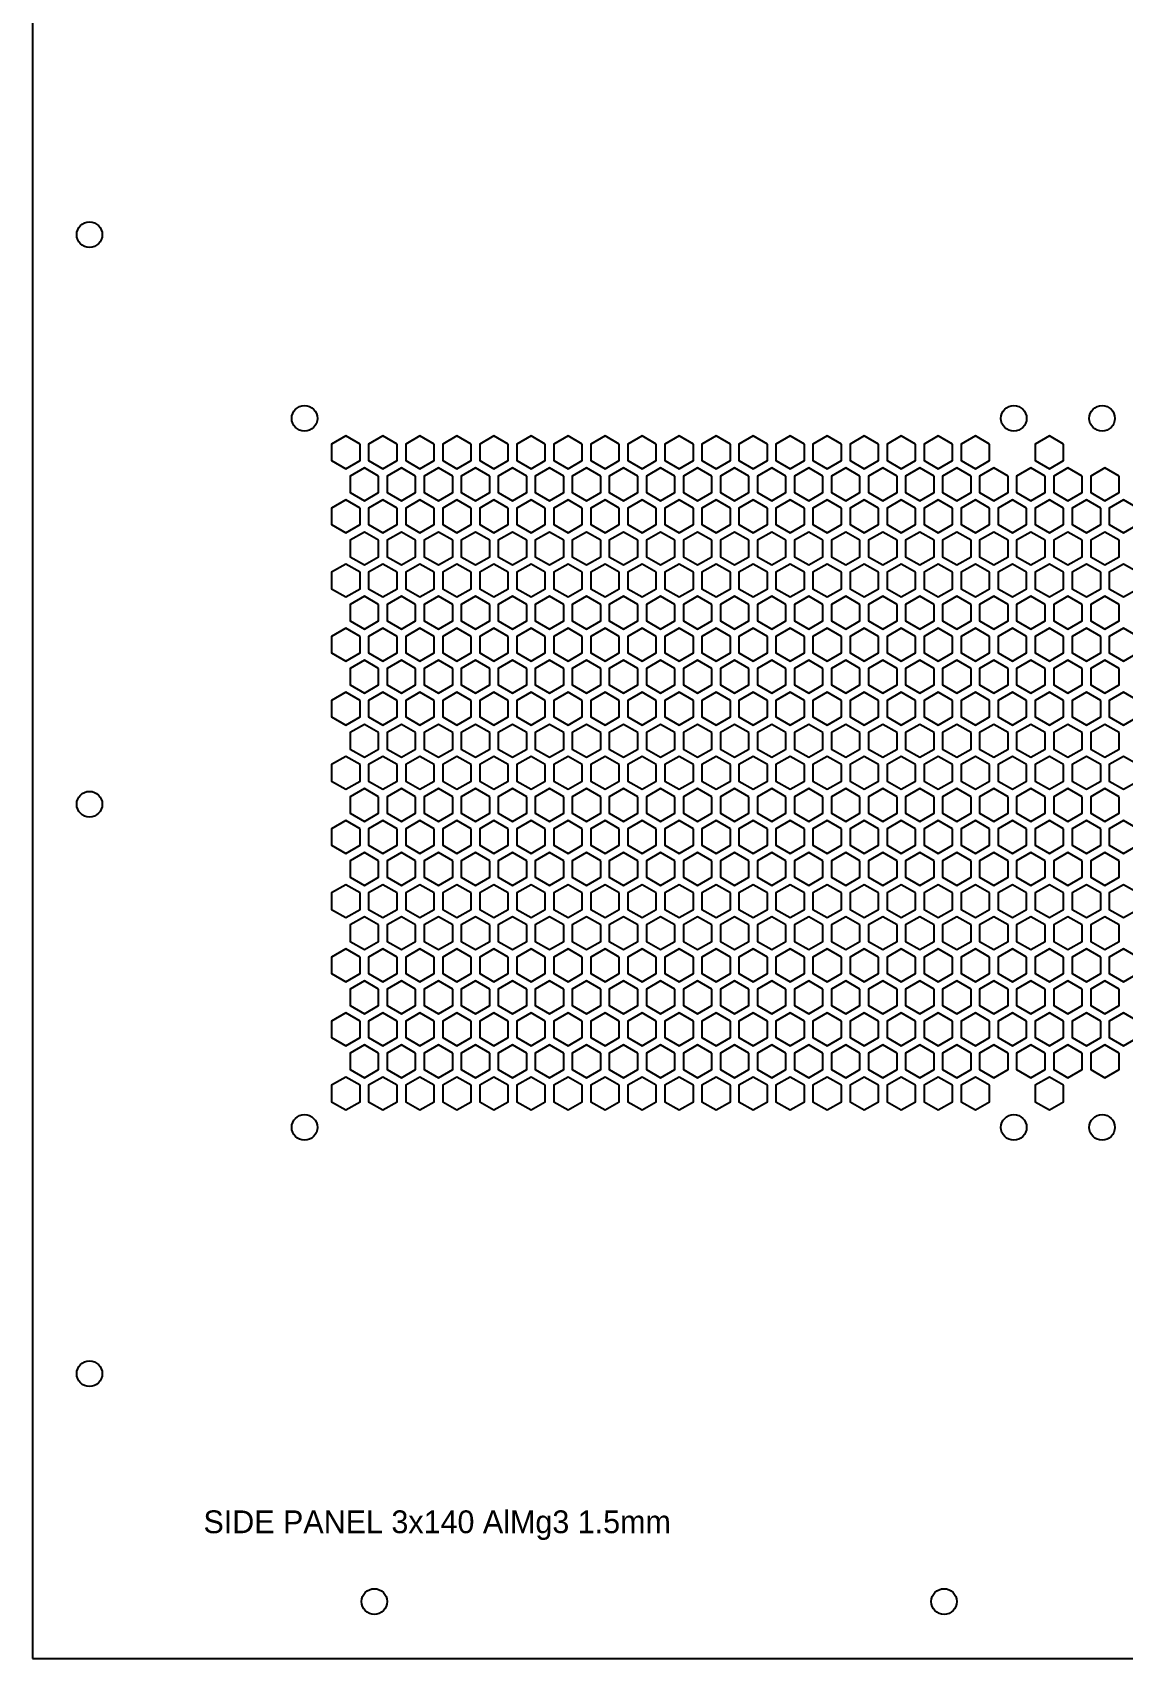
# Model space of a CAD drawing. Header units: millimetres. Extents: x 0 to 500, y 0 to 571.
# Drawn here: x 0 to 191.5, y 0 to 285.5 of the extents above; entities that cross this region are included whole.
import ezdxf

# ---------------------------------------------------------------- set-up
doc = ezdxf.new("R2010")
doc.units = ezdxf.units.MM
doc.layers.add('CUT', color=1, linetype='CONTINUOUS')
doc.layers.add('ENGRAVE', color=5, linetype='CONTINUOUS')

msp = doc.modelspace()

# ---------------------------------------------------------------- linework, layer by layer
at = {"layer": 'CUT'}
for p, q in [((0, 571), (0, 0)), ((0, 0), (500, 0))]:
    msp.add_line(p, q, dxfattribs=at)
for points in [[(57.5, 213.235), (55, 214.6784), (52.5, 213.235), (52.5, 210.3483), (55, 208.9049), (57.5, 210.3483)], [(64, 213.235), (61.5, 214.6784), (59, 213.235), (59, 210.3483), (61.5, 208.9049), (64, 210.3483)], [(70.5, 213.235), (68, 214.6784), (65.5, 213.235), (65.5, 210.3483), (68, 208.9049), (70.5, 210.3483)], [(77, 213.235), (74.5, 214.6784), (72, 213.235), (72, 210.3483), (74.5, 208.9049), (77, 210.3483)], [(83.5, 213.235), (81, 214.6784), (78.5, 213.235), (78.5, 210.3483), (81, 208.9049), (83.5, 210.3483)], [(90, 213.235), (87.5, 214.6784), (85, 213.235), (85, 210.3483), (87.5, 208.9049), (90, 210.3483)], [(96.5, 213.235), (94, 214.6784), (91.5, 213.235), (91.5, 210.3483), (94, 208.9049), (96.5, 210.3483)], [(103, 213.235), (100.5, 214.6784), (98, 213.235), (98, 210.3483), (100.5, 208.9049), (103, 210.3483)], [(109.5, 213.235), (107, 214.6784), (104.5, 213.235), (104.5, 210.3483), (107, 208.9049), (109.5, 210.3483)], [(116, 213.235), (113.5, 214.6784), (111, 213.235), (111, 210.3483), (113.5, 208.9049), (116, 210.3483)], [(122.5, 213.235), (120, 214.6784), (117.5, 213.235), (117.5, 210.3483), (120, 208.9049), (122.5, 210.3483)], [(129, 213.235), (126.5, 214.6784), (124, 213.235), (124, 210.3483), (126.5, 208.9049), (129, 210.3483)], [(135.5, 213.235), (133, 214.6784), (130.5, 213.235), (130.5, 210.3483), (133, 208.9049), (135.5, 210.3483)], [(142, 213.235), (139.5, 214.6784), (137, 213.235), (137, 210.3483), (139.5, 208.9049), (142, 210.3483)], [(148.5, 213.235), (146, 214.6784), (143.5, 213.235), (143.5, 210.3483), (146, 208.9049), (148.5, 210.3483)], [(155, 213.235), (152.5, 214.6784), (150, 213.235), (150, 210.3483), (152.5, 208.9049), (155, 210.3483)], [(161.5, 213.235), (159, 214.6784), (156.5, 213.235), (156.5, 210.3483), (159, 208.9049), (161.5, 210.3483)], [(168, 213.235), (165.5, 214.6784), (163, 213.235), (163, 210.3483), (165.5, 208.9049), (168, 210.3483)], [(181, 213.235), (178.5, 214.6784), (176, 213.235), (176, 210.3483), (178.5, 208.9049), (181, 210.3483)], [(60.75, 207.6059), (58.25, 209.0492), (55.75, 207.6059), (55.75, 204.7191), (58.25, 203.2757), (60.75, 204.7191)], [(67.25, 207.6059), (64.75, 209.0492), (62.25, 207.6059), (62.25, 204.7191), (64.75, 203.2757), (67.25, 204.7191)], [(73.75, 207.6059), (71.25, 209.0492), (68.75, 207.6059), (68.75, 204.7191), (71.25, 203.2757), (73.75, 204.7191)], [(80.25, 207.6059), (77.75, 209.0492), (75.25, 207.6059), (75.25, 204.7191), (77.75, 203.2757), (80.25, 204.7191)], [(86.75, 207.6059), (84.25, 209.0492), (81.75, 207.6059), (81.75, 204.7191), (84.25, 203.2757), (86.75, 204.7191)], [(93.25, 207.6059), (90.75, 209.0492), (88.25, 207.6059), (88.25, 204.7191), (90.75, 203.2757), (93.25, 204.7191)], [(99.75, 207.6059), (97.25, 209.0492), (94.75, 207.6059), (94.75, 204.7191), (97.25, 203.2757), (99.75, 204.7191)], [(106.25, 207.6059), (103.75, 209.0492), (101.25, 207.6059), (101.25, 204.7191), (103.75, 203.2757), (106.25, 204.7191)], [(112.75, 207.6059), (110.25, 209.0492), (107.75, 207.6059), (107.75, 204.7191), (110.25, 203.2757), (112.75, 204.7191)], [(119.25, 207.6059), (116.75, 209.0492), (114.25, 207.6059), (114.25, 204.7191), (116.75, 203.2757), (119.25, 204.7191)], [(125.75, 207.6059), (123.25, 209.0492), (120.75, 207.6059), (120.75, 204.7191), (123.25, 203.2757), (125.75, 204.7191)], [(132.25, 207.6059), (129.75, 209.0492), (127.25, 207.6059), (127.25, 204.7191), (129.75, 203.2757), (132.25, 204.7191)], [(138.75, 207.6059), (136.25, 209.0492), (133.75, 207.6059), (133.75, 204.7191), (136.25, 203.2757), (138.75, 204.7191)], [(145.25, 207.6059), (142.75, 209.0492), (140.25, 207.6059), (140.25, 204.7191), (142.75, 203.2757), (145.25, 204.7191)], [(151.75, 207.6059), (149.25, 209.0492), (146.75, 207.6059), (146.75, 204.7191), (149.25, 203.2757), (151.75, 204.7191)], [(158.25, 207.6059), (155.75, 209.0492), (153.25, 207.6059), (153.25, 204.7191), (155.75, 203.2757), (158.25, 204.7191)], [(164.75, 207.6059), (162.25, 209.0492), (159.75, 207.6059), (159.75, 204.7191), (162.25, 203.2757), (164.75, 204.7191)], [(171.25, 207.6059), (168.75, 209.0492), (166.25, 207.6059), (166.25, 204.7191), (168.75, 203.2757), (171.25, 204.7191)], [(177.75, 207.6059), (175.25, 209.0492), (172.75, 207.6059), (172.75, 204.7191), (175.25, 203.2757), (177.75, 204.7191)], [(184.25, 207.6059), (181.75, 209.0492), (179.25, 207.6059), (179.25, 204.7191), (181.75, 203.2757), (184.25, 204.7191)], [(190.75, 207.6059), (188.25, 209.0492), (185.75, 207.6059), (185.75, 204.7191), (188.25, 203.2757), (190.75, 204.7191)], [(57.5, 201.9767), (55, 203.4201), (52.5, 201.9767), (52.5, 199.0899), (55, 197.6466), (57.5, 199.0899)], [(64, 201.9767), (61.5, 203.4201), (59, 201.9767), (59, 199.0899), (61.5, 197.6466), (64, 199.0899)], [(70.5, 201.9767), (68, 203.4201), (65.5, 201.9767), (65.5, 199.0899), (68, 197.6466), (70.5, 199.0899)], [(77, 201.9767), (74.5, 203.4201), (72, 201.9767), (72, 199.0899), (74.5, 197.6466), (77, 199.0899)], [(83.5, 201.9767), (81, 203.4201), (78.5, 201.9767), (78.5, 199.0899), (81, 197.6466), (83.5, 199.0899)], [(90, 201.9767), (87.5, 203.4201), (85, 201.9767), (85, 199.0899), (87.5, 197.6466), (90, 199.0899)], [(96.5, 201.9767), (94, 203.4201), (91.5, 201.9767), (91.5, 199.0899), (94, 197.6466), (96.5, 199.0899)], [(103, 201.9767), (100.5, 203.4201), (98, 201.9767), (98, 199.0899), (100.5, 197.6466), (103, 199.0899)], [(109.5, 201.9767), (107, 203.4201), (104.5, 201.9767), (104.5, 199.0899), (107, 197.6466), (109.5, 199.0899)], [(116, 201.9767), (113.5, 203.4201), (111, 201.9767), (111, 199.0899), (113.5, 197.6466), (116, 199.0899)], [(122.5, 201.9767), (120, 203.4201), (117.5, 201.9767), (117.5, 199.0899), (120, 197.6466), (122.5, 199.0899)], [(129, 201.9767), (126.5, 203.4201), (124, 201.9767), (124, 199.0899), (126.5, 197.6466), (129, 199.0899)], [(135.5, 201.9767), (133, 203.4201), (130.5, 201.9767), (130.5, 199.0899), (133, 197.6466), (135.5, 199.0899)], [(142, 201.9767), (139.5, 203.4201), (137, 201.9767), (137, 199.0899), (139.5, 197.6466), (142, 199.0899)], [(148.5, 201.9767), (146, 203.4201), (143.5, 201.9767), (143.5, 199.0899), (146, 197.6466), (148.5, 199.0899)], [(155, 201.9767), (152.5, 203.4201), (150, 201.9767), (150, 199.0899), (152.5, 197.6466), (155, 199.0899)], [(161.5, 201.9767), (159, 203.4201), (156.5, 201.9767), (156.5, 199.0899), (159, 197.6466), (161.5, 199.0899)], [(168, 201.9767), (165.5, 203.4201), (163, 201.9767), (163, 199.0899), (165.5, 197.6466), (168, 199.0899)], [(174.5, 201.9767), (172, 203.4201), (169.5, 201.9767), (169.5, 199.0899), (172, 197.6466), (174.5, 199.0899)], [(181, 201.9767), (178.5, 203.4201), (176, 201.9767), (176, 199.0899), (178.5, 197.6466), (181, 199.0899)], [(187.5, 201.9767), (185, 203.4201), (182.5, 201.9767), (182.5, 199.0899), (185, 197.6466), (187.5, 199.0899)], [(194, 201.9767), (191.5, 203.4201), (189, 201.9767), (189, 199.0899), (191.5, 197.6466), (194, 199.0899)], [(60.75, 196.3475), (58.25, 197.7909), (55.75, 196.3475), (55.75, 193.4608), (58.25, 192.0174), (60.75, 193.4608)], [(67.25, 196.3475), (64.75, 197.7909), (62.25, 196.3475), (62.25, 193.4608), (64.75, 192.0174), (67.25, 193.4608)], [(73.75, 196.3475), (71.25, 197.7909), (68.75, 196.3475), (68.75, 193.4608), (71.25, 192.0174), (73.75, 193.4608)], [(80.25, 196.3475), (77.75, 197.7909), (75.25, 196.3475), (75.25, 193.4608), (77.75, 192.0174), (80.25, 193.4608)], [(86.75, 196.3475), (84.25, 197.7909), (81.75, 196.3475), (81.75, 193.4608), (84.25, 192.0174), (86.75, 193.4608)], [(93.25, 196.3475), (90.75, 197.7909), (88.25, 196.3475), (88.25, 193.4608), (90.75, 192.0174), (93.25, 193.4608)], [(99.75, 196.3475), (97.25, 197.7909), (94.75, 196.3475), (94.75, 193.4608), (97.25, 192.0174), (99.75, 193.4608)], [(106.25, 196.3475), (103.75, 197.7909), (101.25, 196.3475), (101.25, 193.4608), (103.75, 192.0174), (106.25, 193.4608)], [(112.75, 196.3475), (110.25, 197.7909), (107.75, 196.3475), (107.75, 193.4608), (110.25, 192.0174), (112.75, 193.4608)], [(119.25, 196.3475), (116.75, 197.7909), (114.25, 196.3475), (114.25, 193.4608), (116.75, 192.0174), (119.25, 193.4608)], [(125.75, 196.3475), (123.25, 197.7909), (120.75, 196.3475), (120.75, 193.4608), (123.25, 192.0174), (125.75, 193.4608)], [(132.25, 196.3475), (129.75, 197.7909), (127.25, 196.3475), (127.25, 193.4608), (129.75, 192.0174), (132.25, 193.4608)], [(138.75, 196.3475), (136.25, 197.7909), (133.75, 196.3475), (133.75, 193.4608), (136.25, 192.0174), (138.75, 193.4608)], [(145.25, 196.3475), (142.75, 197.7909), (140.25, 196.3475), (140.25, 193.4608), (142.75, 192.0174), (145.25, 193.4608)], [(151.75, 196.3475), (149.25, 197.7909), (146.75, 196.3475), (146.75, 193.4608), (149.25, 192.0174), (151.75, 193.4608)], [(158.25, 196.3475), (155.75, 197.7909), (153.25, 196.3475), (153.25, 193.4608), (155.75, 192.0174), (158.25, 193.4608)], [(164.75, 196.3475), (162.25, 197.7909), (159.75, 196.3475), (159.75, 193.4608), (162.25, 192.0174), (164.75, 193.4608)], [(171.25, 196.3475), (168.75, 197.7909), (166.25, 196.3475), (166.25, 193.4608), (168.75, 192.0174), (171.25, 193.4608)], [(177.75, 196.3475), (175.25, 197.7909), (172.75, 196.3475), (172.75, 193.4608), (175.25, 192.0174), (177.75, 193.4608)], [(184.25, 196.3475), (181.75, 197.7909), (179.25, 196.3475), (179.25, 193.4608), (181.75, 192.0174), (184.25, 193.4608)], [(190.75, 196.3475), (188.25, 197.7909), (185.75, 196.3475), (185.75, 193.4608), (188.25, 192.0174), (190.75, 193.4608)], [(57.5, 190.7184), (55, 192.1617), (52.5, 190.7184), (52.5, 187.8316), (55, 186.3882), (57.5, 187.8316)], [(64, 190.7184), (61.5, 192.1617), (59, 190.7184), (59, 187.8316), (61.5, 186.3882), (64, 187.8316)], [(70.5, 190.7184), (68, 192.1617), (65.5, 190.7184), (65.5, 187.8316), (68, 186.3882), (70.5, 187.8316)], [(77, 190.7184), (74.5, 192.1617), (72, 190.7184), (72, 187.8316), (74.5, 186.3882), (77, 187.8316)], [(83.5, 190.7184), (81, 192.1617), (78.5, 190.7184), (78.5, 187.8316), (81, 186.3882), (83.5, 187.8316)], [(90, 190.7184), (87.5, 192.1617), (85, 190.7184), (85, 187.8316), (87.5, 186.3882), (90, 187.8316)], [(96.5, 190.7184), (94, 192.1617), (91.5, 190.7184), (91.5, 187.8316), (94, 186.3882), (96.5, 187.8316)], [(103, 190.7184), (100.5, 192.1617), (98, 190.7184), (98, 187.8316), (100.5, 186.3882), (103, 187.8316)], [(109.5, 190.7184), (107, 192.1617), (104.5, 190.7184), (104.5, 187.8316), (107, 186.3882), (109.5, 187.8316)], [(116, 190.7184), (113.5, 192.1617), (111, 190.7184), (111, 187.8316), (113.5, 186.3882), (116, 187.8316)], [(122.5, 190.7184), (120, 192.1617), (117.5, 190.7184), (117.5, 187.8316), (120, 186.3882), (122.5, 187.8316)], [(129, 190.7184), (126.5, 192.1617), (124, 190.7184), (124, 187.8316), (126.5, 186.3882), (129, 187.8316)], [(135.5, 190.7184), (133, 192.1617), (130.5, 190.7184), (130.5, 187.8316), (133, 186.3882), (135.5, 187.8316)], [(142, 190.7184), (139.5, 192.1617), (137, 190.7184), (137, 187.8316), (139.5, 186.3882), (142, 187.8316)], [(148.5, 190.7184), (146, 192.1617), (143.5, 190.7184), (143.5, 187.8316), (146, 186.3882), (148.5, 187.8316)], [(155, 190.7184), (152.5, 192.1617), (150, 190.7184), (150, 187.8316), (152.5, 186.3882), (155, 187.8316)], [(161.5, 190.7184), (159, 192.1617), (156.5, 190.7184), (156.5, 187.8316), (159, 186.3882), (161.5, 187.8316)], [(168, 190.7184), (165.5, 192.1617), (163, 190.7184), (163, 187.8316), (165.5, 186.3882), (168, 187.8316)], [(174.5, 190.7184), (172, 192.1617), (169.5, 190.7184), (169.5, 187.8316), (172, 186.3882), (174.5, 187.8316)], [(181, 190.7184), (178.5, 192.1617), (176, 190.7184), (176, 187.8316), (178.5, 186.3882), (181, 187.8316)], [(187.5, 190.7184), (185, 192.1617), (182.5, 190.7184), (182.5, 187.8316), (185, 186.3882), (187.5, 187.8316)], [(194, 190.7184), (191.5, 192.1617), (189, 190.7184), (189, 187.8316), (191.5, 186.3882), (194, 187.8316)], [(60.75, 185.0892), (58.25, 186.5326), (55.75, 185.0892), (55.75, 182.2024), (58.25, 180.7591), (60.75, 182.2024)], [(67.25, 185.0892), (64.75, 186.5326), (62.25, 185.0892), (62.25, 182.2024), (64.75, 180.7591), (67.25, 182.2024)], [(73.75, 185.0892), (71.25, 186.5326), (68.75, 185.0892), (68.75, 182.2024), (71.25, 180.7591), (73.75, 182.2024)], [(80.25, 185.0892), (77.75, 186.5326), (75.25, 185.0892), (75.25, 182.2024), (77.75, 180.7591), (80.25, 182.2024)], [(86.75, 185.0892), (84.25, 186.5326), (81.75, 185.0892), (81.75, 182.2024), (84.25, 180.7591), (86.75, 182.2024)], [(93.25, 185.0892), (90.75, 186.5326), (88.25, 185.0892), (88.25, 182.2024), (90.75, 180.7591), (93.25, 182.2024)], [(99.75, 185.0892), (97.25, 186.5326), (94.75, 185.0892), (94.75, 182.2024), (97.25, 180.7591), (99.75, 182.2024)], [(106.25, 185.0892), (103.75, 186.5326), (101.25, 185.0892), (101.25, 182.2024), (103.75, 180.7591), (106.25, 182.2024)], [(112.75, 185.0892), (110.25, 186.5326), (107.75, 185.0892), (107.75, 182.2024), (110.25, 180.7591), (112.75, 182.2024)], [(119.25, 185.0892), (116.75, 186.5326), (114.25, 185.0892), (114.25, 182.2024), (116.75, 180.7591), (119.25, 182.2024)], [(125.75, 185.0892), (123.25, 186.5326), (120.75, 185.0892), (120.75, 182.2024), (123.25, 180.7591), (125.75, 182.2024)], [(132.25, 185.0892), (129.75, 186.5326), (127.25, 185.0892), (127.25, 182.2024), (129.75, 180.7591), (132.25, 182.2024)], [(138.75, 185.0892), (136.25, 186.5326), (133.75, 185.0892), (133.75, 182.2024), (136.25, 180.7591), (138.75, 182.2024)], [(145.25, 185.0892), (142.75, 186.5326), (140.25, 185.0892), (140.25, 182.2024), (142.75, 180.7591), (145.25, 182.2024)], [(151.75, 185.0892), (149.25, 186.5326), (146.75, 185.0892), (146.75, 182.2024), (149.25, 180.7591), (151.75, 182.2024)], [(158.25, 185.0892), (155.75, 186.5326), (153.25, 185.0892), (153.25, 182.2024), (155.75, 180.7591), (158.25, 182.2024)], [(164.75, 185.0892), (162.25, 186.5326), (159.75, 185.0892), (159.75, 182.2024), (162.25, 180.7591), (164.75, 182.2024)], [(171.25, 185.0892), (168.75, 186.5326), (166.25, 185.0892), (166.25, 182.2024), (168.75, 180.7591), (171.25, 182.2024)], [(177.75, 185.0892), (175.25, 186.5326), (172.75, 185.0892), (172.75, 182.2024), (175.25, 180.7591), (177.75, 182.2024)], [(184.25, 185.0892), (181.75, 186.5326), (179.25, 185.0892), (179.25, 182.2024), (181.75, 180.7591), (184.25, 182.2024)], [(190.75, 185.0892), (188.25, 186.5326), (185.75, 185.0892), (185.75, 182.2024), (188.25, 180.7591), (190.75, 182.2024)], [(57.5, 179.46), (55, 180.9034), (52.5, 179.46), (52.5, 176.5733), (55, 175.1299), (57.5, 176.5733)], [(64, 179.46), (61.5, 180.9034), (59, 179.46), (59, 176.5733), (61.5, 175.1299), (64, 176.5733)], [(70.5, 179.46), (68, 180.9034), (65.5, 179.46), (65.5, 176.5733), (68, 175.1299), (70.5, 176.5733)], [(77, 179.46), (74.5, 180.9034), (72, 179.46), (72, 176.5733), (74.5, 175.1299), (77, 176.5733)], [(83.5, 179.46), (81, 180.9034), (78.5, 179.46), (78.5, 176.5733), (81, 175.1299), (83.5, 176.5733)], [(90, 179.46), (87.5, 180.9034), (85, 179.46), (85, 176.5733), (87.5, 175.1299), (90, 176.5733)], [(96.5, 179.46), (94, 180.9034), (91.5, 179.46), (91.5, 176.5733), (94, 175.1299), (96.5, 176.5733)], [(103, 179.46), (100.5, 180.9034), (98, 179.46), (98, 176.5733), (100.5, 175.1299), (103, 176.5733)], [(109.5, 179.46), (107, 180.9034), (104.5, 179.46), (104.5, 176.5733), (107, 175.1299), (109.5, 176.5733)], [(116, 179.46), (113.5, 180.9034), (111, 179.46), (111, 176.5733), (113.5, 175.1299), (116, 176.5733)], [(122.5, 179.46), (120, 180.9034), (117.5, 179.46), (117.5, 176.5733), (120, 175.1299), (122.5, 176.5733)], [(129, 179.46), (126.5, 180.9034), (124, 179.46), (124, 176.5733), (126.5, 175.1299), (129, 176.5733)], [(135.5, 179.46), (133, 180.9034), (130.5, 179.46), (130.5, 176.5733), (133, 175.1299), (135.5, 176.5733)], [(142, 179.46), (139.5, 180.9034), (137, 179.46), (137, 176.5733), (139.5, 175.1299), (142, 176.5733)], [(148.5, 179.46), (146, 180.9034), (143.5, 179.46), (143.5, 176.5733), (146, 175.1299), (148.5, 176.5733)], [(155, 179.46), (152.5, 180.9034), (150, 179.46), (150, 176.5733), (152.5, 175.1299), (155, 176.5733)], [(161.5, 179.46), (159, 180.9034), (156.5, 179.46), (156.5, 176.5733), (159, 175.1299), (161.5, 176.5733)], [(168, 179.46), (165.5, 180.9034), (163, 179.46), (163, 176.5733), (165.5, 175.1299), (168, 176.5733)], [(174.5, 179.46), (172, 180.9034), (169.5, 179.46), (169.5, 176.5733), (172, 175.1299), (174.5, 176.5733)], [(181, 179.46), (178.5, 180.9034), (176, 179.46), (176, 176.5733), (178.5, 175.1299), (181, 176.5733)], [(187.5, 179.46), (185, 180.9034), (182.5, 179.46), (182.5, 176.5733), (185, 175.1299), (187.5, 176.5733)], [(194, 179.46), (191.5, 180.9034), (189, 179.46), (189, 176.5733), (191.5, 175.1299), (194, 176.5733)], [(60.75, 173.8309), (58.25, 175.2742), (55.75, 173.8309), (55.75, 170.9441), (58.25, 169.5007), (60.75, 170.9441)], [(67.25, 173.8309), (64.75, 175.2742), (62.25, 173.8309), (62.25, 170.9441), (64.75, 169.5007), (67.25, 170.9441)], [(73.75, 173.8309), (71.25, 175.2742), (68.75, 173.8309), (68.75, 170.9441), (71.25, 169.5007), (73.75, 170.9441)], [(80.25, 173.8309), (77.75, 175.2742), (75.25, 173.8309), (75.25, 170.9441), (77.75, 169.5007), (80.25, 170.9441)], [(86.75, 173.8309), (84.25, 175.2742), (81.75, 173.8309), (81.75, 170.9441), (84.25, 169.5007), (86.75, 170.9441)], [(93.25, 173.8309), (90.75, 175.2742), (88.25, 173.8309), (88.25, 170.9441), (90.75, 169.5007), (93.25, 170.9441)], [(99.75, 173.8309), (97.25, 175.2742), (94.75, 173.8309), (94.75, 170.9441), (97.25, 169.5007), (99.75, 170.9441)], [(106.25, 173.8309), (103.75, 175.2742), (101.25, 173.8309), (101.25, 170.9441), (103.75, 169.5007), (106.25, 170.9441)], [(112.75, 173.8309), (110.25, 175.2742), (107.75, 173.8309), (107.75, 170.9441), (110.25, 169.5007), (112.75, 170.9441)], [(119.25, 173.8309), (116.75, 175.2742), (114.25, 173.8309), (114.25, 170.9441), (116.75, 169.5007), (119.25, 170.9441)], [(125.75, 173.8309), (123.25, 175.2742), (120.75, 173.8309), (120.75, 170.9441), (123.25, 169.5007), (125.75, 170.9441)], [(132.25, 173.8309), (129.75, 175.2742), (127.25, 173.8309), (127.25, 170.9441), (129.75, 169.5007), (132.25, 170.9441)], [(138.75, 173.8309), (136.25, 175.2742), (133.75, 173.8309), (133.75, 170.9441), (136.25, 169.5007), (138.75, 170.9441)], [(145.25, 173.8309), (142.75, 175.2742), (140.25, 173.8309), (140.25, 170.9441), (142.75, 169.5007), (145.25, 170.9441)], [(151.75, 173.8309), (149.25, 175.2742), (146.75, 173.8309), (146.75, 170.9441), (149.25, 169.5007), (151.75, 170.9441)], [(158.25, 173.8309), (155.75, 175.2742), (153.25, 173.8309), (153.25, 170.9441), (155.75, 169.5007), (158.25, 170.9441)], [(164.75, 173.8309), (162.25, 175.2742), (159.75, 173.8309), (159.75, 170.9441), (162.25, 169.5007), (164.75, 170.9441)], [(171.25, 173.8309), (168.75, 175.2742), (166.25, 173.8309), (166.25, 170.9441), (168.75, 169.5007), (171.25, 170.9441)], [(177.75, 173.8309), (175.25, 175.2742), (172.75, 173.8309), (172.75, 170.9441), (175.25, 169.5007), (177.75, 170.9441)], [(184.25, 173.8309), (181.75, 175.2742), (179.25, 173.8309), (179.25, 170.9441), (181.75, 169.5007), (184.25, 170.9441)], [(190.75, 173.8309), (188.25, 175.2742), (185.75, 173.8309), (185.75, 170.9441), (188.25, 169.5007), (190.75, 170.9441)], [(57.5, 168.2017), (55, 169.6451), (52.5, 168.2017), (52.5, 165.315), (55, 163.8716), (57.5, 165.315)], [(64, 168.2017), (61.5, 169.6451), (59, 168.2017), (59, 165.315), (61.5, 163.8716), (64, 165.315)], [(70.5, 168.2017), (68, 169.6451), (65.5, 168.2017), (65.5, 165.315), (68, 163.8716), (70.5, 165.315)], [(77, 168.2017), (74.5, 169.6451), (72, 168.2017), (72, 165.315), (74.5, 163.8716), (77, 165.315)], [(83.5, 168.2017), (81, 169.6451), (78.5, 168.2017), (78.5, 165.315), (81, 163.8716), (83.5, 165.315)], [(90, 168.2017), (87.5, 169.6451), (85, 168.2017), (85, 165.315), (87.5, 163.8716), (90, 165.315)], [(96.5, 168.2017), (94, 169.6451), (91.5, 168.2017), (91.5, 165.315), (94, 163.8716), (96.5, 165.315)], [(103, 168.2017), (100.5, 169.6451), (98, 168.2017), (98, 165.315), (100.5, 163.8716), (103, 165.315)], [(109.5, 168.2017), (107, 169.6451), (104.5, 168.2017), (104.5, 165.315), (107, 163.8716), (109.5, 165.315)], [(116, 168.2017), (113.5, 169.6451), (111, 168.2017), (111, 165.315), (113.5, 163.8716), (116, 165.315)], [(122.5, 168.2017), (120, 169.6451), (117.5, 168.2017), (117.5, 165.315), (120, 163.8716), (122.5, 165.315)], [(129, 168.2017), (126.5, 169.6451), (124, 168.2017), (124, 165.315), (126.5, 163.8716), (129, 165.315)], [(135.5, 168.2017), (133, 169.6451), (130.5, 168.2017), (130.5, 165.315), (133, 163.8716), (135.5, 165.315)], [(142, 168.2017), (139.5, 169.6451), (137, 168.2017), (137, 165.315), (139.5, 163.8716), (142, 165.315)], [(148.5, 168.2017), (146, 169.6451), (143.5, 168.2017), (143.5, 165.315), (146, 163.8716), (148.5, 165.315)], [(155, 168.2017), (152.5, 169.6451), (150, 168.2017), (150, 165.315), (152.5, 163.8716), (155, 165.315)], [(161.5, 168.2017), (159, 169.6451), (156.5, 168.2017), (156.5, 165.315), (159, 163.8716), (161.5, 165.315)], [(168, 168.2017), (165.5, 169.6451), (163, 168.2017), (163, 165.315), (165.5, 163.8716), (168, 165.315)], [(174.5, 168.2017), (172, 169.6451), (169.5, 168.2017), (169.5, 165.315), (172, 163.8716), (174.5, 165.315)], [(181, 168.2017), (178.5, 169.6451), (176, 168.2017), (176, 165.315), (178.5, 163.8716), (181, 165.315)], [(187.5, 168.2017), (185, 169.6451), (182.5, 168.2017), (182.5, 165.315), (185, 163.8716), (187.5, 165.315)], [(194, 168.2017), (191.5, 169.6451), (189, 168.2017), (189, 165.315), (191.5, 163.8716), (194, 165.315)], [(60.75, 162.5725), (58.25, 164.0159), (55.75, 162.5725), (55.75, 159.6858), (58.25, 158.2424), (60.75, 159.6858)], [(67.25, 162.5725), (64.75, 164.0159), (62.25, 162.5725), (62.25, 159.6858), (64.75, 158.2424), (67.25, 159.6858)], [(73.75, 162.5725), (71.25, 164.0159), (68.75, 162.5725), (68.75, 159.6858), (71.25, 158.2424), (73.75, 159.6858)], [(80.25, 162.5725), (77.75, 164.0159), (75.25, 162.5725), (75.25, 159.6858), (77.75, 158.2424), (80.25, 159.6858)], [(86.75, 162.5725), (84.25, 164.0159), (81.75, 162.5725), (81.75, 159.6858), (84.25, 158.2424), (86.75, 159.6858)], [(93.25, 162.5725), (90.75, 164.0159), (88.25, 162.5725), (88.25, 159.6858), (90.75, 158.2424), (93.25, 159.6858)], [(99.75, 162.5725), (97.25, 164.0159), (94.75, 162.5725), (94.75, 159.6858), (97.25, 158.2424), (99.75, 159.6858)], [(106.25, 162.5725), (103.75, 164.0159), (101.25, 162.5725), (101.25, 159.6858), (103.75, 158.2424), (106.25, 159.6858)], [(112.75, 162.5725), (110.25, 164.0159), (107.75, 162.5725), (107.75, 159.6858), (110.25, 158.2424), (112.75, 159.6858)], [(119.25, 162.5725), (116.75, 164.0159), (114.25, 162.5725), (114.25, 159.6858), (116.75, 158.2424), (119.25, 159.6858)], [(125.75, 162.5725), (123.25, 164.0159), (120.75, 162.5725), (120.75, 159.6858), (123.25, 158.2424), (125.75, 159.6858)], [(132.25, 162.5725), (129.75, 164.0159), (127.25, 162.5725), (127.25, 159.6858), (129.75, 158.2424), (132.25, 159.6858)], [(138.75, 162.5725), (136.25, 164.0159), (133.75, 162.5725), (133.75, 159.6858), (136.25, 158.2424), (138.75, 159.6858)], [(145.25, 162.5725), (142.75, 164.0159), (140.25, 162.5725), (140.25, 159.6858), (142.75, 158.2424), (145.25, 159.6858)], [(151.75, 162.5725), (149.25, 164.0159), (146.75, 162.5725), (146.75, 159.6858), (149.25, 158.2424), (151.75, 159.6858)], [(158.25, 162.5725), (155.75, 164.0159), (153.25, 162.5725), (153.25, 159.6858), (155.75, 158.2424), (158.25, 159.6858)], [(164.75, 162.5725), (162.25, 164.0159), (159.75, 162.5725), (159.75, 159.6858), (162.25, 158.2424), (164.75, 159.6858)], [(171.25, 162.5725), (168.75, 164.0159), (166.25, 162.5725), (166.25, 159.6858), (168.75, 158.2424), (171.25, 159.6858)], [(177.75, 162.5725), (175.25, 164.0159), (172.75, 162.5725), (172.75, 159.6858), (175.25, 158.2424), (177.75, 159.6858)], [(184.25, 162.5725), (181.75, 164.0159), (179.25, 162.5725), (179.25, 159.6858), (181.75, 158.2424), (184.25, 159.6858)], [(190.75, 162.5725), (188.25, 164.0159), (185.75, 162.5725), (185.75, 159.6858), (188.25, 158.2424), (190.75, 159.6858)], [(57.5, 156.9434), (55, 158.3868), (52.5, 156.9434), (52.5, 154.0566), (55, 152.6132), (57.5, 154.0566)], [(64, 156.9434), (61.5, 158.3868), (59, 156.9434), (59, 154.0566), (61.5, 152.6132), (64, 154.0566)], [(70.5, 156.9434), (68, 158.3868), (65.5, 156.9434), (65.5, 154.0566), (68, 152.6132), (70.5, 154.0566)], [(77, 156.9434), (74.5, 158.3868), (72, 156.9434), (72, 154.0566), (74.5, 152.6132), (77, 154.0566)], [(83.5, 156.9434), (81, 158.3868), (78.5, 156.9434), (78.5, 154.0566), (81, 152.6132), (83.5, 154.0566)], [(90, 156.9434), (87.5, 158.3868), (85, 156.9434), (85, 154.0566), (87.5, 152.6132), (90, 154.0566)], [(96.5, 156.9434), (94, 158.3868), (91.5, 156.9434), (91.5, 154.0566), (94, 152.6132), (96.5, 154.0566)], [(103, 156.9434), (100.5, 158.3868), (98, 156.9434), (98, 154.0566), (100.5, 152.6132), (103, 154.0566)], [(109.5, 156.9434), (107, 158.3868), (104.5, 156.9434), (104.5, 154.0566), (107, 152.6132), (109.5, 154.0566)], [(116, 156.9434), (113.5, 158.3868), (111, 156.9434), (111, 154.0566), (113.5, 152.6132), (116, 154.0566)], [(122.5, 156.9434), (120, 158.3868), (117.5, 156.9434), (117.5, 154.0566), (120, 152.6132), (122.5, 154.0566)], [(129, 156.9434), (126.5, 158.3868), (124, 156.9434), (124, 154.0566), (126.5, 152.6132), (129, 154.0566)], [(135.5, 156.9434), (133, 158.3868), (130.5, 156.9434), (130.5, 154.0566), (133, 152.6132), (135.5, 154.0566)], [(142, 156.9434), (139.5, 158.3868), (137, 156.9434), (137, 154.0566), (139.5, 152.6132), (142, 154.0566)], [(148.5, 156.9434), (146, 158.3868), (143.5, 156.9434), (143.5, 154.0566), (146, 152.6132), (148.5, 154.0566)], [(155, 156.9434), (152.5, 158.3868), (150, 156.9434), (150, 154.0566), (152.5, 152.6132), (155, 154.0566)], [(161.5, 156.9434), (159, 158.3868), (156.5, 156.9434), (156.5, 154.0566), (159, 152.6132), (161.5, 154.0566)], [(168, 156.9434), (165.5, 158.3868), (163, 156.9434), (163, 154.0566), (165.5, 152.6132), (168, 154.0566)], [(174.5, 156.9434), (172, 158.3868), (169.5, 156.9434), (169.5, 154.0566), (172, 152.6132), (174.5, 154.0566)], [(181, 156.9434), (178.5, 158.3868), (176, 156.9434), (176, 154.0566), (178.5, 152.6132), (181, 154.0566)], [(187.5, 156.9434), (185, 158.3868), (182.5, 156.9434), (182.5, 154.0566), (185, 152.6132), (187.5, 154.0566)], [(194, 156.9434), (191.5, 158.3868), (189, 156.9434), (189, 154.0566), (191.5, 152.6132), (194, 154.0566)], [(60.75, 151.3142), (58.25, 152.7576), (55.75, 151.3142), (55.75, 148.4275), (58.25, 146.9841), (60.75, 148.4275)], [(67.25, 151.3142), (64.75, 152.7576), (62.25, 151.3142), (62.25, 148.4275), (64.75, 146.9841), (67.25, 148.4275)], [(73.75, 151.3142), (71.25, 152.7576), (68.75, 151.3142), (68.75, 148.4275), (71.25, 146.9841), (73.75, 148.4275)], [(80.25, 151.3142), (77.75, 152.7576), (75.25, 151.3142), (75.25, 148.4275), (77.75, 146.9841), (80.25, 148.4275)], [(86.75, 151.3142), (84.25, 152.7576), (81.75, 151.3142), (81.75, 148.4275), (84.25, 146.9841), (86.75, 148.4275)], [(93.25, 151.3142), (90.75, 152.7576), (88.25, 151.3142), (88.25, 148.4275), (90.75, 146.9841), (93.25, 148.4275)], [(99.75, 151.3142), (97.25, 152.7576), (94.75, 151.3142), (94.75, 148.4275), (97.25, 146.9841), (99.75, 148.4275)], [(106.25, 151.3142), (103.75, 152.7576), (101.25, 151.3142), (101.25, 148.4275), (103.75, 146.9841), (106.25, 148.4275)], [(112.75, 151.3142), (110.25, 152.7576), (107.75, 151.3142), (107.75, 148.4275), (110.25, 146.9841), (112.75, 148.4275)], [(119.25, 151.3142), (116.75, 152.7576), (114.25, 151.3142), (114.25, 148.4275), (116.75, 146.9841), (119.25, 148.4275)], [(125.75, 151.3142), (123.25, 152.7576), (120.75, 151.3142), (120.75, 148.4275), (123.25, 146.9841), (125.75, 148.4275)], [(132.25, 151.3142), (129.75, 152.7576), (127.25, 151.3142), (127.25, 148.4275), (129.75, 146.9841), (132.25, 148.4275)], [(138.75, 151.3142), (136.25, 152.7576), (133.75, 151.3142), (133.75, 148.4275), (136.25, 146.9841), (138.75, 148.4275)], [(145.25, 151.3142), (142.75, 152.7576), (140.25, 151.3142), (140.25, 148.4275), (142.75, 146.9841), (145.25, 148.4275)], [(151.75, 151.3142), (149.25, 152.7576), (146.75, 151.3142), (146.75, 148.4275), (149.25, 146.9841), (151.75, 148.4275)], [(158.25, 151.3142), (155.75, 152.7576), (153.25, 151.3142), (153.25, 148.4275), (155.75, 146.9841), (158.25, 148.4275)], [(164.75, 151.3142), (162.25, 152.7576), (159.75, 151.3142), (159.75, 148.4275), (162.25, 146.9841), (164.75, 148.4275)], [(171.25, 151.3142), (168.75, 152.7576), (166.25, 151.3142), (166.25, 148.4275), (168.75, 146.9841), (171.25, 148.4275)], [(177.75, 151.3142), (175.25, 152.7576), (172.75, 151.3142), (172.75, 148.4275), (175.25, 146.9841), (177.75, 148.4275)], [(184.25, 151.3142), (181.75, 152.7576), (179.25, 151.3142), (179.25, 148.4275), (181.75, 146.9841), (184.25, 148.4275)], [(190.75, 151.3142), (188.25, 152.7576), (185.75, 151.3142), (185.75, 148.4275), (188.25, 146.9841), (190.75, 148.4275)], [(57.5, 145.685), (55, 147.1284), (52.5, 145.685), (52.5, 142.7983), (55, 141.3549), (57.5, 142.7983)], [(64, 145.685), (61.5, 147.1284), (59, 145.685), (59, 142.7983), (61.5, 141.3549), (64, 142.7983)], [(70.5, 145.685), (68, 147.1284), (65.5, 145.685), (65.5, 142.7983), (68, 141.3549), (70.5, 142.7983)], [(77, 145.685), (74.5, 147.1284), (72, 145.685), (72, 142.7983), (74.5, 141.3549), (77, 142.7983)], [(83.5, 145.685), (81, 147.1284), (78.5, 145.685), (78.5, 142.7983), (81, 141.3549), (83.5, 142.7983)], [(90, 145.685), (87.5, 147.1284), (85, 145.685), (85, 142.7983), (87.5, 141.3549), (90, 142.7983)], [(96.5, 145.685), (94, 147.1284), (91.5, 145.685), (91.5, 142.7983), (94, 141.3549), (96.5, 142.7983)], [(103, 145.685), (100.5, 147.1284), (98, 145.685), (98, 142.7983), (100.5, 141.3549), (103, 142.7983)], [(109.5, 145.685), (107, 147.1284), (104.5, 145.685), (104.5, 142.7983), (107, 141.3549), (109.5, 142.7983)], [(116, 145.685), (113.5, 147.1284), (111, 145.685), (111, 142.7983), (113.5, 141.3549), (116, 142.7983)], [(122.5, 145.685), (120, 147.1284), (117.5, 145.685), (117.5, 142.7983), (120, 141.3549), (122.5, 142.7983)], [(129, 145.685), (126.5, 147.1284), (124, 145.685), (124, 142.7983), (126.5, 141.3549), (129, 142.7983)], [(135.5, 145.685), (133, 147.1284), (130.5, 145.685), (130.5, 142.7983), (133, 141.3549), (135.5, 142.7983)], [(142, 145.685), (139.5, 147.1284), (137, 145.685), (137, 142.7983), (139.5, 141.3549), (142, 142.7983)], [(148.5, 145.685), (146, 147.1284), (143.5, 145.685), (143.5, 142.7983), (146, 141.3549), (148.5, 142.7983)], [(155, 145.685), (152.5, 147.1284), (150, 145.685), (150, 142.7983), (152.5, 141.3549), (155, 142.7983)], [(161.5, 145.685), (159, 147.1284), (156.5, 145.685), (156.5, 142.7983), (159, 141.3549), (161.5, 142.7983)], [(168, 145.685), (165.5, 147.1284), (163, 145.685), (163, 142.7983), (165.5, 141.3549), (168, 142.7983)], [(174.5, 145.685), (172, 147.1284), (169.5, 145.685), (169.5, 142.7983), (172, 141.3549), (174.5, 142.7983)], [(181, 145.685), (178.5, 147.1284), (176, 145.685), (176, 142.7983), (178.5, 141.3549), (181, 142.7983)], [(187.5, 145.685), (185, 147.1284), (182.5, 145.685), (182.5, 142.7983), (185, 141.3549), (187.5, 142.7983)], [(194, 145.685), (191.5, 147.1284), (189, 145.685), (189, 142.7983), (191.5, 141.3549), (194, 142.7983)], [(60.75, 140.0559), (58.25, 141.4993), (55.75, 140.0559), (55.75, 137.1691), (58.25, 135.7258), (60.75, 137.1691)], [(67.25, 140.0559), (64.75, 141.4993), (62.25, 140.0559), (62.25, 137.1691), (64.75, 135.7258), (67.25, 137.1691)], [(73.75, 140.0559), (71.25, 141.4993), (68.75, 140.0559), (68.75, 137.1691), (71.25, 135.7258), (73.75, 137.1691)], [(80.25, 140.0559), (77.75, 141.4993), (75.25, 140.0559), (75.25, 137.1691), (77.75, 135.7258), (80.25, 137.1691)], [(86.75, 140.0559), (84.25, 141.4993), (81.75, 140.0559), (81.75, 137.1691), (84.25, 135.7258), (86.75, 137.1691)], [(93.25, 140.0559), (90.75, 141.4993), (88.25, 140.0559), (88.25, 137.1691), (90.75, 135.7258), (93.25, 137.1691)], [(99.75, 140.0559), (97.25, 141.4993), (94.75, 140.0559), (94.75, 137.1691), (97.25, 135.7258), (99.75, 137.1691)], [(106.25, 140.0559), (103.75, 141.4993), (101.25, 140.0559), (101.25, 137.1691), (103.75, 135.7258), (106.25, 137.1691)], [(112.75, 140.0559), (110.25, 141.4993), (107.75, 140.0559), (107.75, 137.1691), (110.25, 135.7258), (112.75, 137.1691)], [(119.25, 140.0559), (116.75, 141.4993), (114.25, 140.0559), (114.25, 137.1691), (116.75, 135.7258), (119.25, 137.1691)], [(125.75, 140.0559), (123.25, 141.4993), (120.75, 140.0559), (120.75, 137.1691), (123.25, 135.7258), (125.75, 137.1691)], [(132.25, 140.0559), (129.75, 141.4993), (127.25, 140.0559), (127.25, 137.1691), (129.75, 135.7258), (132.25, 137.1691)], [(138.75, 140.0559), (136.25, 141.4993), (133.75, 140.0559), (133.75, 137.1691), (136.25, 135.7258), (138.75, 137.1691)], [(145.25, 140.0559), (142.75, 141.4993), (140.25, 140.0559), (140.25, 137.1691), (142.75, 135.7258), (145.25, 137.1691)], [(151.75, 140.0559), (149.25, 141.4993), (146.75, 140.0559), (146.75, 137.1691), (149.25, 135.7258), (151.75, 137.1691)], [(158.25, 140.0559), (155.75, 141.4993), (153.25, 140.0559), (153.25, 137.1691), (155.75, 135.7258), (158.25, 137.1691)], [(164.75, 140.0559), (162.25, 141.4993), (159.75, 140.0559), (159.75, 137.1691), (162.25, 135.7258), (164.75, 137.1691)], [(171.25, 140.0559), (168.75, 141.4993), (166.25, 140.0559), (166.25, 137.1691), (168.75, 135.7258), (171.25, 137.1691)], [(177.75, 140.0559), (175.25, 141.4993), (172.75, 140.0559), (172.75, 137.1691), (175.25, 135.7258), (177.75, 137.1691)], [(184.25, 140.0559), (181.75, 141.4993), (179.25, 140.0559), (179.25, 137.1691), (181.75, 135.7258), (184.25, 137.1691)], [(190.75, 140.0559), (188.25, 141.4993), (185.75, 140.0559), (185.75, 137.1691), (188.25, 135.7258), (190.75, 137.1691)], [(57.5, 134.4267), (55, 135.8701), (52.5, 134.4267), (52.5, 131.54), (55, 130.0966), (57.5, 131.54)], [(64, 134.4267), (61.5, 135.8701), (59, 134.4267), (59, 131.54), (61.5, 130.0966), (64, 131.54)], [(70.5, 134.4267), (68, 135.8701), (65.5, 134.4267), (65.5, 131.54), (68, 130.0966), (70.5, 131.54)], [(77, 134.4267), (74.5, 135.8701), (72, 134.4267), (72, 131.54), (74.5, 130.0966), (77, 131.54)], [(83.5, 134.4267), (81, 135.8701), (78.5, 134.4267), (78.5, 131.54), (81, 130.0966), (83.5, 131.54)], [(90, 134.4267), (87.5, 135.8701), (85, 134.4267), (85, 131.54), (87.5, 130.0966), (90, 131.54)], [(96.5, 134.4267), (94, 135.8701), (91.5, 134.4267), (91.5, 131.54), (94, 130.0966), (96.5, 131.54)], [(103, 134.4267), (100.5, 135.8701), (98, 134.4267), (98, 131.54), (100.5, 130.0966), (103, 131.54)], [(109.5, 134.4267), (107, 135.8701), (104.5, 134.4267), (104.5, 131.54), (107, 130.0966), (109.5, 131.54)], [(116, 134.4267), (113.5, 135.8701), (111, 134.4267), (111, 131.54), (113.5, 130.0966), (116, 131.54)], [(122.5, 134.4267), (120, 135.8701), (117.5, 134.4267), (117.5, 131.54), (120, 130.0966), (122.5, 131.54)], [(129, 134.4267), (126.5, 135.8701), (124, 134.4267), (124, 131.54), (126.5, 130.0966), (129, 131.54)], [(135.5, 134.4267), (133, 135.8701), (130.5, 134.4267), (130.5, 131.54), (133, 130.0966), (135.5, 131.54)], [(142, 134.4267), (139.5, 135.8701), (137, 134.4267), (137, 131.54), (139.5, 130.0966), (142, 131.54)], [(148.5, 134.4267), (146, 135.8701), (143.5, 134.4267), (143.5, 131.54), (146, 130.0966), (148.5, 131.54)], [(155, 134.4267), (152.5, 135.8701), (150, 134.4267), (150, 131.54), (152.5, 130.0966), (155, 131.54)], [(161.5, 134.4267), (159, 135.8701), (156.5, 134.4267), (156.5, 131.54), (159, 130.0966), (161.5, 131.54)], [(168, 134.4267), (165.5, 135.8701), (163, 134.4267), (163, 131.54), (165.5, 130.0966), (168, 131.54)], [(174.5, 134.4267), (172, 135.8701), (169.5, 134.4267), (169.5, 131.54), (172, 130.0966), (174.5, 131.54)], [(181, 134.4267), (178.5, 135.8701), (176, 134.4267), (176, 131.54), (178.5, 130.0966), (181, 131.54)], [(187.5, 134.4267), (185, 135.8701), (182.5, 134.4267), (182.5, 131.54), (185, 130.0966), (187.5, 131.54)], [(194, 134.4267), (191.5, 135.8701), (189, 134.4267), (189, 131.54), (191.5, 130.0966), (194, 131.54)], [(60.75, 128.7976), (58.25, 130.2409), (55.75, 128.7976), (55.75, 125.9108), (58.25, 124.4674), (60.75, 125.9108)], [(67.25, 128.7976), (64.75, 130.2409), (62.25, 128.7976), (62.25, 125.9108), (64.75, 124.4674), (67.25, 125.9108)], [(73.75, 128.7976), (71.25, 130.2409), (68.75, 128.7976), (68.75, 125.9108), (71.25, 124.4674), (73.75, 125.9108)], [(80.25, 128.7976), (77.75, 130.2409), (75.25, 128.7976), (75.25, 125.9108), (77.75, 124.4674), (80.25, 125.9108)], [(86.75, 128.7976), (84.25, 130.2409), (81.75, 128.7976), (81.75, 125.9108), (84.25, 124.4674), (86.75, 125.9108)], [(93.25, 128.7976), (90.75, 130.2409), (88.25, 128.7976), (88.25, 125.9108), (90.75, 124.4674), (93.25, 125.9108)], [(99.75, 128.7976), (97.25, 130.2409), (94.75, 128.7976), (94.75, 125.9108), (97.25, 124.4674), (99.75, 125.9108)], [(106.25, 128.7976), (103.75, 130.2409), (101.25, 128.7976), (101.25, 125.9108), (103.75, 124.4674), (106.25, 125.9108)], [(112.75, 128.7976), (110.25, 130.2409), (107.75, 128.7976), (107.75, 125.9108), (110.25, 124.4674), (112.75, 125.9108)], [(119.25, 128.7976), (116.75, 130.2409), (114.25, 128.7976), (114.25, 125.9108), (116.75, 124.4674), (119.25, 125.9108)], [(125.75, 128.7976), (123.25, 130.2409), (120.75, 128.7976), (120.75, 125.9108), (123.25, 124.4674), (125.75, 125.9108)], [(132.25, 128.7976), (129.75, 130.2409), (127.25, 128.7976), (127.25, 125.9108), (129.75, 124.4674), (132.25, 125.9108)], [(138.75, 128.7976), (136.25, 130.2409), (133.75, 128.7976), (133.75, 125.9108), (136.25, 124.4674), (138.75, 125.9108)], [(145.25, 128.7976), (142.75, 130.2409), (140.25, 128.7976), (140.25, 125.9108), (142.75, 124.4674), (145.25, 125.9108)], [(151.75, 128.7976), (149.25, 130.2409), (146.75, 128.7976), (146.75, 125.9108), (149.25, 124.4674), (151.75, 125.9108)], [(158.25, 128.7976), (155.75, 130.2409), (153.25, 128.7976), (153.25, 125.9108), (155.75, 124.4674), (158.25, 125.9108)], [(164.75, 128.7976), (162.25, 130.2409), (159.75, 128.7976), (159.75, 125.9108), (162.25, 124.4674), (164.75, 125.9108)], [(171.25, 128.7976), (168.75, 130.2409), (166.25, 128.7976), (166.25, 125.9108), (168.75, 124.4674), (171.25, 125.9108)], [(177.75, 128.7976), (175.25, 130.2409), (172.75, 128.7976), (172.75, 125.9108), (175.25, 124.4674), (177.75, 125.9108)], [(184.25, 128.7976), (181.75, 130.2409), (179.25, 128.7976), (179.25, 125.9108), (181.75, 124.4674), (184.25, 125.9108)], [(190.75, 128.7976), (188.25, 130.2409), (185.75, 128.7976), (185.75, 125.9108), (188.25, 124.4674), (190.75, 125.9108)], [(57.5, 123.1684), (55, 124.6118), (52.5, 123.1684), (52.5, 120.2816), (55, 118.8383), (57.5, 120.2816)], [(64, 123.1684), (61.5, 124.6118), (59, 123.1684), (59, 120.2816), (61.5, 118.8383), (64, 120.2816)], [(70.5, 123.1684), (68, 124.6118), (65.5, 123.1684), (65.5, 120.2816), (68, 118.8383), (70.5, 120.2816)], [(77, 123.1684), (74.5, 124.6118), (72, 123.1684), (72, 120.2816), (74.5, 118.8383), (77, 120.2816)], [(83.5, 123.1684), (81, 124.6118), (78.5, 123.1684), (78.5, 120.2816), (81, 118.8383), (83.5, 120.2816)], [(90, 123.1684), (87.5, 124.6118), (85, 123.1684), (85, 120.2816), (87.5, 118.8383), (90, 120.2816)], [(96.5, 123.1684), (94, 124.6118), (91.5, 123.1684), (91.5, 120.2816), (94, 118.8383), (96.5, 120.2816)], [(103, 123.1684), (100.5, 124.6118), (98, 123.1684), (98, 120.2816), (100.5, 118.8383), (103, 120.2816)], [(109.5, 123.1684), (107, 124.6118), (104.5, 123.1684), (104.5, 120.2816), (107, 118.8383), (109.5, 120.2816)], [(116, 123.1684), (113.5, 124.6118), (111, 123.1684), (111, 120.2816), (113.5, 118.8383), (116, 120.2816)], [(122.5, 123.1684), (120, 124.6118), (117.5, 123.1684), (117.5, 120.2816), (120, 118.8383), (122.5, 120.2816)], [(129, 123.1684), (126.5, 124.6118), (124, 123.1684), (124, 120.2816), (126.5, 118.8383), (129, 120.2816)], [(135.5, 123.1684), (133, 124.6118), (130.5, 123.1684), (130.5, 120.2816), (133, 118.8383), (135.5, 120.2816)], [(142, 123.1684), (139.5, 124.6118), (137, 123.1684), (137, 120.2816), (139.5, 118.8383), (142, 120.2816)], [(148.5, 123.1684), (146, 124.6118), (143.5, 123.1684), (143.5, 120.2816), (146, 118.8383), (148.5, 120.2816)], [(155, 123.1684), (152.5, 124.6118), (150, 123.1684), (150, 120.2816), (152.5, 118.8383), (155, 120.2816)], [(161.5, 123.1684), (159, 124.6118), (156.5, 123.1684), (156.5, 120.2816), (159, 118.8383), (161.5, 120.2816)], [(168, 123.1684), (165.5, 124.6118), (163, 123.1684), (163, 120.2816), (165.5, 118.8383), (168, 120.2816)], [(174.5, 123.1684), (172, 124.6118), (169.5, 123.1684), (169.5, 120.2816), (172, 118.8383), (174.5, 120.2816)], [(181, 123.1684), (178.5, 124.6118), (176, 123.1684), (176, 120.2816), (178.5, 118.8383), (181, 120.2816)], [(187.5, 123.1684), (185, 124.6118), (182.5, 123.1684), (182.5, 120.2816), (185, 118.8383), (187.5, 120.2816)], [(194, 123.1684), (191.5, 124.6118), (189, 123.1684), (189, 120.2816), (191.5, 118.8383), (194, 120.2816)], [(60.75, 117.5392), (58.25, 118.9826), (55.75, 117.5392), (55.75, 114.6525), (58.25, 113.2091), (60.75, 114.6525)], [(67.25, 117.5392), (64.75, 118.9826), (62.25, 117.5392), (62.25, 114.6525), (64.75, 113.2091), (67.25, 114.6525)], [(73.75, 117.5392), (71.25, 118.9826), (68.75, 117.5392), (68.75, 114.6525), (71.25, 113.2091), (73.75, 114.6525)], [(80.25, 117.5392), (77.75, 118.9826), (75.25, 117.5392), (75.25, 114.6525), (77.75, 113.2091), (80.25, 114.6525)], [(86.75, 117.5392), (84.25, 118.9826), (81.75, 117.5392), (81.75, 114.6525), (84.25, 113.2091), (86.75, 114.6525)], [(93.25, 117.5392), (90.75, 118.9826), (88.25, 117.5392), (88.25, 114.6525), (90.75, 113.2091), (93.25, 114.6525)], [(99.75, 117.5392), (97.25, 118.9826), (94.75, 117.5392), (94.75, 114.6525), (97.25, 113.2091), (99.75, 114.6525)], [(106.25, 117.5392), (103.75, 118.9826), (101.25, 117.5392), (101.25, 114.6525), (103.75, 113.2091), (106.25, 114.6525)], [(112.75, 117.5392), (110.25, 118.9826), (107.75, 117.5392), (107.75, 114.6525), (110.25, 113.2091), (112.75, 114.6525)], [(119.25, 117.5392), (116.75, 118.9826), (114.25, 117.5392), (114.25, 114.6525), (116.75, 113.2091), (119.25, 114.6525)], [(125.75, 117.5392), (123.25, 118.9826), (120.75, 117.5392), (120.75, 114.6525), (123.25, 113.2091), (125.75, 114.6525)], [(132.25, 117.5392), (129.75, 118.9826), (127.25, 117.5392), (127.25, 114.6525), (129.75, 113.2091), (132.25, 114.6525)], [(138.75, 117.5392), (136.25, 118.9826), (133.75, 117.5392), (133.75, 114.6525), (136.25, 113.2091), (138.75, 114.6525)], [(145.25, 117.5392), (142.75, 118.9826), (140.25, 117.5392), (140.25, 114.6525), (142.75, 113.2091), (145.25, 114.6525)], [(151.75, 117.5392), (149.25, 118.9826), (146.75, 117.5392), (146.75, 114.6525), (149.25, 113.2091), (151.75, 114.6525)], [(158.25, 117.5392), (155.75, 118.9826), (153.25, 117.5392), (153.25, 114.6525), (155.75, 113.2091), (158.25, 114.6525)], [(164.75, 117.5392), (162.25, 118.9826), (159.75, 117.5392), (159.75, 114.6525), (162.25, 113.2091), (164.75, 114.6525)], [(171.25, 117.5392), (168.75, 118.9826), (166.25, 117.5392), (166.25, 114.6525), (168.75, 113.2091), (171.25, 114.6525)], [(177.75, 117.5392), (175.25, 118.9826), (172.75, 117.5392), (172.75, 114.6525), (175.25, 113.2091), (177.75, 114.6525)], [(184.25, 117.5392), (181.75, 118.9826), (179.25, 117.5392), (179.25, 114.6525), (181.75, 113.2091), (184.25, 114.6525)], [(190.75, 117.5392), (188.25, 118.9826), (185.75, 117.5392), (185.75, 114.6525), (188.25, 113.2091), (190.75, 114.6525)], [(57.5, 111.9101), (55, 113.3534), (52.5, 111.9101), (52.5, 109.0233), (55, 107.5799), (57.5, 109.0233)], [(64, 111.9101), (61.5, 113.3534), (59, 111.9101), (59, 109.0233), (61.5, 107.5799), (64, 109.0233)], [(70.5, 111.9101), (68, 113.3534), (65.5, 111.9101), (65.5, 109.0233), (68, 107.5799), (70.5, 109.0233)], [(77, 111.9101), (74.5, 113.3534), (72, 111.9101), (72, 109.0233), (74.5, 107.5799), (77, 109.0233)], [(83.5, 111.9101), (81, 113.3534), (78.5, 111.9101), (78.5, 109.0233), (81, 107.5799), (83.5, 109.0233)], [(90, 111.9101), (87.5, 113.3534), (85, 111.9101), (85, 109.0233), (87.5, 107.5799), (90, 109.0233)], [(96.5, 111.9101), (94, 113.3534), (91.5, 111.9101), (91.5, 109.0233), (94, 107.5799), (96.5, 109.0233)], [(103, 111.9101), (100.5, 113.3534), (98, 111.9101), (98, 109.0233), (100.5, 107.5799), (103, 109.0233)], [(109.5, 111.9101), (107, 113.3534), (104.5, 111.9101), (104.5, 109.0233), (107, 107.5799), (109.5, 109.0233)], [(116, 111.9101), (113.5, 113.3534), (111, 111.9101), (111, 109.0233), (113.5, 107.5799), (116, 109.0233)], [(122.5, 111.9101), (120, 113.3534), (117.5, 111.9101), (117.5, 109.0233), (120, 107.5799), (122.5, 109.0233)], [(129, 111.9101), (126.5, 113.3534), (124, 111.9101), (124, 109.0233), (126.5, 107.5799), (129, 109.0233)], [(135.5, 111.9101), (133, 113.3534), (130.5, 111.9101), (130.5, 109.0233), (133, 107.5799), (135.5, 109.0233)], [(142, 111.9101), (139.5, 113.3534), (137, 111.9101), (137, 109.0233), (139.5, 107.5799), (142, 109.0233)], [(148.5, 111.9101), (146, 113.3534), (143.5, 111.9101), (143.5, 109.0233), (146, 107.5799), (148.5, 109.0233)], [(155, 111.9101), (152.5, 113.3534), (150, 111.9101), (150, 109.0233), (152.5, 107.5799), (155, 109.0233)], [(161.5, 111.9101), (159, 113.3534), (156.5, 111.9101), (156.5, 109.0233), (159, 107.5799), (161.5, 109.0233)], [(168, 111.9101), (165.5, 113.3534), (163, 111.9101), (163, 109.0233), (165.5, 107.5799), (168, 109.0233)], [(174.5, 111.9101), (172, 113.3534), (169.5, 111.9101), (169.5, 109.0233), (172, 107.5799), (174.5, 109.0233)], [(181, 111.9101), (178.5, 113.3534), (176, 111.9101), (176, 109.0233), (178.5, 107.5799), (181, 109.0233)], [(187.5, 111.9101), (185, 113.3534), (182.5, 111.9101), (182.5, 109.0233), (185, 107.5799), (187.5, 109.0233)], [(194, 111.9101), (191.5, 113.3534), (189, 111.9101), (189, 109.0233), (191.5, 107.5799), (194, 109.0233)], [(60.75, 106.2809), (58.25, 107.7243), (55.75, 106.2809), (55.75, 103.3941), (58.25, 101.9508), (60.75, 103.3941)], [(67.25, 106.2809), (64.75, 107.7243), (62.25, 106.2809), (62.25, 103.3941), (64.75, 101.9508), (67.25, 103.3941)], [(73.75, 106.2809), (71.25, 107.7243), (68.75, 106.2809), (68.75, 103.3941), (71.25, 101.9508), (73.75, 103.3941)], [(80.25, 106.2809), (77.75, 107.7243), (75.25, 106.2809), (75.25, 103.3941), (77.75, 101.9508), (80.25, 103.3941)], [(86.75, 106.2809), (84.25, 107.7243), (81.75, 106.2809), (81.75, 103.3941), (84.25, 101.9508), (86.75, 103.3941)], [(93.25, 106.2809), (90.75, 107.7243), (88.25, 106.2809), (88.25, 103.3941), (90.75, 101.9508), (93.25, 103.3941)], [(99.75, 106.2809), (97.25, 107.7243), (94.75, 106.2809), (94.75, 103.3941), (97.25, 101.9508), (99.75, 103.3941)], [(106.25, 106.2809), (103.75, 107.7243), (101.25, 106.2809), (101.25, 103.3941), (103.75, 101.9508), (106.25, 103.3941)], [(112.75, 106.2809), (110.25, 107.7243), (107.75, 106.2809), (107.75, 103.3941), (110.25, 101.9508), (112.75, 103.3941)], [(119.25, 106.2809), (116.75, 107.7243), (114.25, 106.2809), (114.25, 103.3941), (116.75, 101.9508), (119.25, 103.3941)], [(125.75, 106.2809), (123.25, 107.7243), (120.75, 106.2809), (120.75, 103.3941), (123.25, 101.9508), (125.75, 103.3941)], [(132.25, 106.2809), (129.75, 107.7243), (127.25, 106.2809), (127.25, 103.3941), (129.75, 101.9508), (132.25, 103.3941)], [(138.75, 106.2809), (136.25, 107.7243), (133.75, 106.2809), (133.75, 103.3941), (136.25, 101.9508), (138.75, 103.3941)], [(145.25, 106.2809), (142.75, 107.7243), (140.25, 106.2809), (140.25, 103.3941), (142.75, 101.9508), (145.25, 103.3941)], [(151.75, 106.2809), (149.25, 107.7243), (146.75, 106.2809), (146.75, 103.3941), (149.25, 101.9508), (151.75, 103.3941)], [(158.25, 106.2809), (155.75, 107.7243), (153.25, 106.2809), (153.25, 103.3941), (155.75, 101.9508), (158.25, 103.3941)], [(164.75, 106.2809), (162.25, 107.7243), (159.75, 106.2809), (159.75, 103.3941), (162.25, 101.9508), (164.75, 103.3941)], [(171.25, 106.2809), (168.75, 107.7243), (166.25, 106.2809), (166.25, 103.3941), (168.75, 101.9508), (171.25, 103.3941)], [(177.75, 106.2809), (175.25, 107.7243), (172.75, 106.2809), (172.75, 103.3941), (175.25, 101.9508), (177.75, 103.3941)], [(184.25, 106.2809), (181.75, 107.7243), (179.25, 106.2809), (179.25, 103.3941), (181.75, 101.9508), (184.25, 103.3941)], [(190.75, 106.2809), (188.25, 107.7243), (185.75, 106.2809), (185.75, 103.3941), (188.25, 101.9508), (190.75, 103.3941)], [(57.5, 100.6517), (55, 102.0951), (52.5, 100.6517), (52.5, 97.765), (55, 96.3216), (57.5, 97.765)], [(64, 100.6517), (61.5, 102.0951), (59, 100.6517), (59, 97.765), (61.5, 96.3216), (64, 97.765)], [(70.5, 100.6517), (68, 102.0951), (65.5, 100.6517), (65.5, 97.765), (68, 96.3216), (70.5, 97.765)], [(77, 100.6517), (74.5, 102.0951), (72, 100.6517), (72, 97.765), (74.5, 96.3216), (77, 97.765)], [(83.5, 100.6517), (81, 102.0951), (78.5, 100.6517), (78.5, 97.765), (81, 96.3216), (83.5, 97.765)], [(90, 100.6517), (87.5, 102.0951), (85, 100.6517), (85, 97.765), (87.5, 96.3216), (90, 97.765)], [(96.5, 100.6517), (94, 102.0951), (91.5, 100.6517), (91.5, 97.765), (94, 96.3216), (96.5, 97.765)], [(103, 100.6517), (100.5, 102.0951), (98, 100.6517), (98, 97.765), (100.5, 96.3216), (103, 97.765)], [(109.5, 100.6517), (107, 102.0951), (104.5, 100.6517), (104.5, 97.765), (107, 96.3216), (109.5, 97.765)], [(116, 100.6517), (113.5, 102.0951), (111, 100.6517), (111, 97.765), (113.5, 96.3216), (116, 97.765)], [(122.5, 100.6517), (120, 102.0951), (117.5, 100.6517), (117.5, 97.765), (120, 96.3216), (122.5, 97.765)], [(129, 100.6517), (126.5, 102.0951), (124, 100.6517), (124, 97.765), (126.5, 96.3216), (129, 97.765)], [(135.5, 100.6517), (133, 102.0951), (130.5, 100.6517), (130.5, 97.765), (133, 96.3216), (135.5, 97.765)], [(142, 100.6517), (139.5, 102.0951), (137, 100.6517), (137, 97.765), (139.5, 96.3216), (142, 97.765)], [(148.5, 100.6517), (146, 102.0951), (143.5, 100.6517), (143.5, 97.765), (146, 96.3216), (148.5, 97.765)], [(155, 100.6517), (152.5, 102.0951), (150, 100.6517), (150, 97.765), (152.5, 96.3216), (155, 97.765)], [(161.5, 100.6517), (159, 102.0951), (156.5, 100.6517), (156.5, 97.765), (159, 96.3216), (161.5, 97.765)], [(168, 100.6517), (165.5, 102.0951), (163, 100.6517), (163, 97.765), (165.5, 96.3216), (168, 97.765)], [(181, 100.6517), (178.5, 102.0951), (176, 100.6517), (176, 97.765), (178.5, 96.3216), (181, 97.765)]]:
    msp.add_lwpolyline(points, close=True, dxfattribs=at)
for centre in [(10, 250), (47.75, 217.75), (172.25, 217.75), (187.75, 217.75), (10, 150), (47.75, 93.25), (172.25, 93.25), (187.75, 93.25), (10, 50), (60, 10), (160, 10)]:
    msp.add_circle(centre, 2.25, dxfattribs=at)

# ---------------------------------------------------------------- texts
at = {"layer": 'ENGRAVE'}
msp.add_text('SIDE PANEL 3x140 AlMg3 1.5mm', height=4, dxfattribs=at).set_placement((30, 22))

doc.saveas('drawing.dxf')
